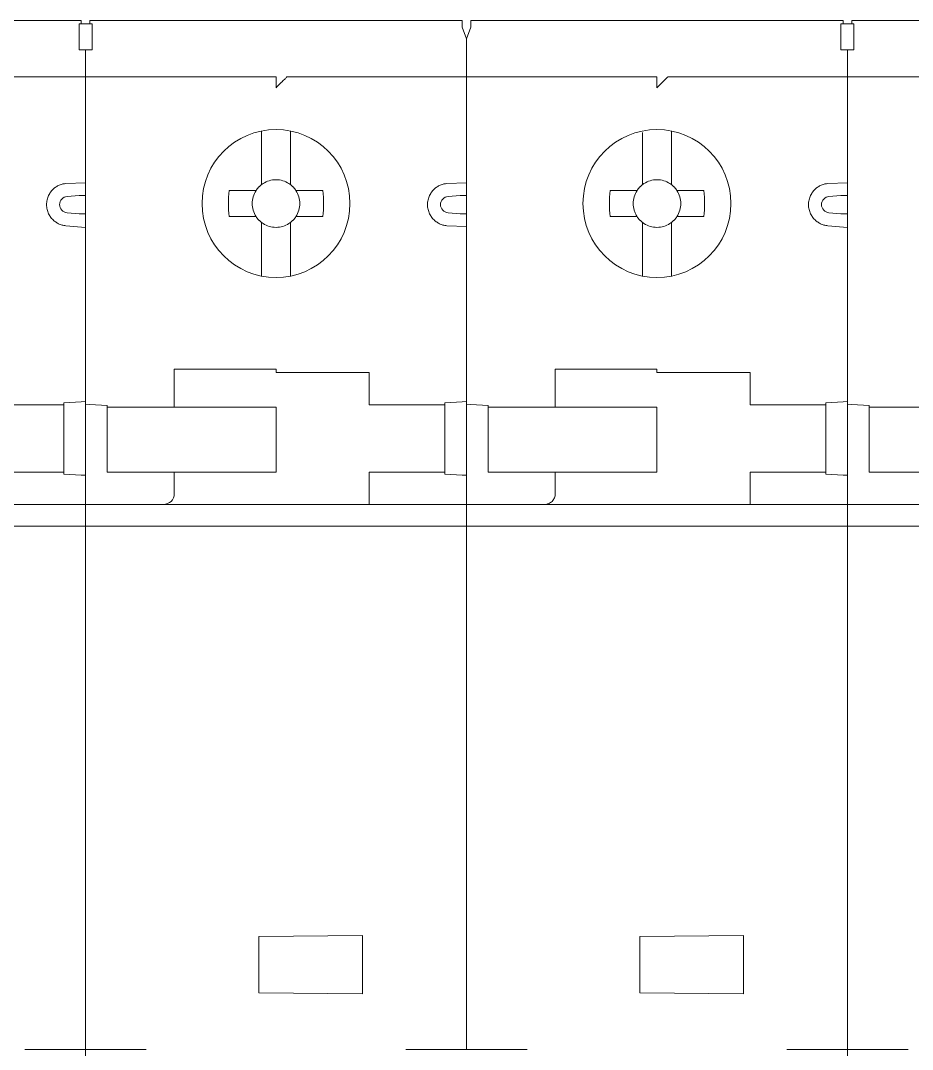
# Model space of a CAD drawing. Header units: millimetres. Extents: x 1359 to 3577, y 1336 to 3557.
# Drawn here: x 1761.47 to 1802.67, y 2964.79 to 3012.31 of the extents above; entities that cross this region are included whole.
import ezdxf

# ---------------------------------------------------------------- set-up
doc = ezdxf.new("R2010")
doc.units = ezdxf.units.MM
doc.layers.add('000-PI-Oprema', color=30, linetype='Continuous', lineweight=5)

msp = doc.modelspace()

# ---------------------------------------------------------------- linework, layer by layer
at = {"layer": '000-PI-Oprema', "color": 0, "lineweight": 0}
for p, q in [((1759.491, 3012.306), (1764.271, 3012.306)), ((1764.171, 3012.156), (1764.271, 3012.156)), ((1764.271, 3012.156), (1764.671, 3012.156)), ((1764.671, 3012.306), (1769.471, 3012.306)), ((1764.671, 3012.156), (1764.771, 3012.156)), ((1769.471, 3012.306), (1777.091, 3012.306)), ((1777.091, 3012.306), (1781.871, 3012.306)), ((1782.271, 3012.306), (1787.071, 3012.306)), ((1787.071, 3012.306), (1794.691, 3012.306)), ((1794.691, 3012.306), (1799.471, 3012.306)), ((1799.371, 3012.156), (1799.471, 3012.156)), ((1799.471, 3012.156), (1799.871, 3012.156)), ((1799.871, 3012.306), (1804.671, 3012.306)), ((1799.871, 3012.156), (1799.971, 3012.156)), ((1782.071, 3011.456), (1781.871, 3012.006)), ((1782.271, 3012.006), (1782.071, 3011.456)), ((1764.171, 3010.956), (1764.171, 3011.256)), ((1764.771, 3010.956), (1764.771, 3011.256)), ((1782.071, 3011.456), (1782.071, 3008.856)), ((1782.071, 3011.456), (1782.071, 3008.856)), ((1799.371, 3010.956), (1799.371, 3011.256)), ((1799.971, 3010.956), (1799.971, 3011.256)), ((1764.771, 3010.956), (1764.171, 3010.956)), ((1764.471, 3010.956), (1764.471, 3005.136)), ((1799.971, 3010.956), (1799.371, 3010.956)), ((1799.671, 3010.956), (1799.671, 3005.136)), ((1756.171, 3009.706), (1764.271, 3009.706)), ((1764.271, 3009.706), (1773.271, 3009.706)), ((1773.771, 3009.706), (1782.071, 3009.706)), ((1790.871, 3009.706), (1782.071, 3009.706)), ((1791.371, 3009.706), (1799.471, 3009.706)), ((1799.471, 3009.706), (1808.471, 3009.706)), ((1782.071, 3008.856), (1782.071, 3005.136)), ((1782.071, 3008.856), (1782.071, 2994.585)), ((1772.596, 3007.207), (1772.596, 3007.132)), ((1772.596, 3007.132), (1772.596, 3005.013)), ((1773.946, 3007.132), (1773.946, 3007.207)), ((1773.946, 3005.013), (1773.946, 3007.132)), ((1790.196, 3007.132), (1790.196, 3005.013)), ((1791.546, 3007.132), (1791.546, 3007.207)), ((1791.546, 3005.013), (1791.546, 3007.132)), ((1764.471, 3002.476), (1764.471, 3005.136)), ((1772.596, 3004.725), (1772.596, 3005.013)), ((1773.946, 3004.725), (1773.946, 3005.013)), ((1790.196, 3004.725), (1790.196, 3005.013)), ((1791.546, 3004.725), (1791.546, 3005.013)), ((1799.671, 3002.476), (1799.671, 3005.136)), ((1764.471, 3004.819), (1763.565, 3004.781)), ((1782.071, 3004.819), (1781.165, 3004.781)), ((1782.071, 3004.506), (1782.066, 3004.493)), ((1799.671, 3004.819), (1798.765, 3004.781)), ((1764.171, 3004.232), (1763.617, 3004.184)), ((1771.107, 3004.456), (1771.965, 3004.456)), ((1774.577, 3004.456), (1775.435, 3004.456)), ((1781.771, 3004.232), (1781.217, 3004.184)), ((1782.071, 3004.232), (1782.071, 3003.38)), ((1788.707, 3004.456), (1789.565, 3004.456)), ((1792.177, 3004.456), (1793.035, 3004.456)), ((1799.371, 3004.232), (1798.817, 3004.184)), ((1764.171, 3003.38), (1763.617, 3003.429)), ((1771.107, 3003.256), (1771.965, 3003.256)), ((1775.435, 3003.256), (1774.577, 3003.256)), ((1781.771, 3003.38), (1781.217, 3003.429)), ((1788.707, 3003.256), (1789.565, 3003.256)), ((1793.035, 3003.256), (1792.177, 3003.256)), ((1799.371, 3003.38), (1798.817, 3003.429)), ((1763.565, 3002.831), (1764.471, 3002.752)), ((1772.596, 3002.7), (1772.596, 3002.988)), ((1772.596, 3002.7), (1772.596, 3000.58)), ((1773.946, 3002.7), (1773.946, 3002.988)), ((1773.946, 3000.58), (1773.946, 3002.7)), ((1781.165, 3002.831), (1782.071, 3002.793)), ((1790.196, 3002.7), (1790.196, 3002.988)), ((1790.196, 3002.7), (1790.196, 3000.58)), ((1791.546, 3002.7), (1791.546, 3002.988)), ((1791.546, 3000.58), (1791.546, 3002.7)), ((1798.765, 3002.831), (1799.671, 3002.752)), ((1764.471, 3002.476), (1764.471, 2994.709)), ((1782.071, 3002.476), (1782.071, 2994.709)), ((1799.671, 3002.476), (1799.671, 2994.709)), ((1772.596, 3000.58), (1772.596, 3000.506)), ((1773.946, 3000.506), (1773.946, 3000.58)), ((1790.196, 3000.58), (1790.196, 3000.506)), ((1791.546, 3000.506), (1791.546, 3000.58)), ((1782.071, 2998.556), (1782.066, 2998.561)), ((1782.076, 2998.356), (1782.071, 2998.356)), ((1773.271, 2996.206), (1768.571, 2996.206)), ((1768.571, 2994.456), (1768.571, 2996.206)), ((1773.271, 2996.056), (1773.271, 2996.206)), ((1777.571, 2996.056), (1773.271, 2996.056)), ((1777.571, 2994.556), (1777.571, 2996.056)), ((1786.171, 2996.206), (1790.871, 2996.206)), ((1786.171, 2994.456), (1786.171, 2996.206)), ((1790.871, 2996.206), (1790.871, 2996.056)), ((1790.871, 2996.056), (1795.171, 2996.056)), ((1795.171, 2996.056), (1795.171, 2994.556)), ((1760.371, 2994.556), (1763.471, 2994.556)), ((1763.471, 2994.656), (1764.271, 2994.698)), ((1763.471, 2994.556), (1763.471, 2994.656)), ((1763.471, 2991.456), (1763.471, 2994.556)), ((1764.271, 2994.698), (1764.471, 2994.709)), ((1764.471, 2994.709), (1764.471, 2994.585)), ((1764.471, 2994.585), (1764.671, 2994.574)), ((1764.471, 2994.556), (1764.471, 2994.585)), ((1764.471, 2994.556), (1764.471, 2991.304)), ((1764.671, 2994.574), (1765.471, 2994.532)), ((1765.471, 2994.532), (1765.471, 2994.456)), ((1777.971, 2994.556), (1777.571, 2994.556)), ((1781.071, 2994.556), (1777.971, 2994.556)), ((1781.871, 2994.698), (1781.071, 2994.656)), ((1781.071, 2994.556), (1781.071, 2994.656)), ((1781.071, 2991.456), (1781.071, 2994.556)), ((1782.071, 2994.709), (1781.871, 2994.698)), ((1782.071, 2994.709), (1782.071, 2991.304)), ((1782.271, 2994.574), (1782.071, 2994.585)), ((1782.071, 2990.38), (1782.071, 2994.556)), ((1782.271, 2994.574), (1783.071, 2994.532)), ((1783.071, 2994.532), (1783.071, 2994.456)), ((1795.571, 2994.556), (1795.171, 2994.556)), ((1795.571, 2994.556), (1798.671, 2994.556)), ((1798.671, 2994.656), (1799.471, 2994.698)), ((1798.671, 2994.556), (1798.671, 2994.656)), ((1798.671, 2991.456), (1798.671, 2994.556)), ((1799.471, 2994.698), (1799.671, 2994.709)), ((1799.671, 2994.709), (1799.671, 2994.585)), ((1799.671, 2994.585), (1799.871, 2994.574)), ((1799.671, 2994.556), (1799.671, 2994.585)), ((1799.671, 2994.556), (1799.671, 2991.304)), ((1799.871, 2994.574), (1800.671, 2994.532)), ((1800.671, 2994.532), (1800.671, 2994.456)), ((1765.471, 2994.456), (1768.571, 2994.456)), ((1765.471, 2994.456), (1765.471, 2991.456)), ((1768.571, 2994.456), (1768.971, 2994.456)), ((1768.971, 2994.456), (1773.271, 2994.456)), ((1773.271, 2994.456), (1773.271, 2991.456)), ((1783.071, 2994.456), (1786.171, 2994.456)), ((1783.071, 2994.456), (1783.071, 2991.456)), ((1786.171, 2994.456), (1786.571, 2994.456)), ((1786.571, 2994.456), (1790.871, 2994.456)), ((1790.871, 2994.456), (1790.871, 2991.456)), ((1800.671, 2994.456), (1803.771, 2994.456)), ((1800.671, 2994.456), (1800.671, 2991.456)), ((1782.071, 2993.756), (1782.076, 2993.756)), ((1782.066, 2993.551), (1782.071, 2993.556)), ((1763.471, 2991.456), (1760.371, 2991.456)), ((1763.471, 2991.356), (1763.471, 2991.456)), ((1763.471, 2991.356), (1764.271, 2991.314)), ((1764.271, 2991.314), (1764.471, 2991.304)), ((1764.471, 2990.38), (1764.471, 2991.304)), ((1768.571, 2991.456), (1765.471, 2991.456)), ((1768.571, 2991.456), (1768.971, 2991.456)), ((1768.571, 2991.456), (1768.571, 2990.456)), ((1773.271, 2991.456), (1768.971, 2991.456)), ((1777.571, 2991.456), (1777.971, 2991.456)), ((1777.571, 2991.456), (1777.571, 2989.956)), ((1781.071, 2991.456), (1777.971, 2991.456)), ((1781.071, 2991.356), (1781.071, 2991.456)), ((1781.871, 2991.314), (1781.071, 2991.356)), ((1781.871, 2991.314), (1782.071, 2991.304)), ((1782.071, 2991.304), (1782.071, 2989.106)), ((1783.071, 2991.456), (1786.171, 2991.456)), ((1786.571, 2991.456), (1786.171, 2991.456)), ((1786.171, 2991.456), (1786.171, 2990.456)), ((1790.871, 2991.456), (1786.571, 2991.456)), ((1795.171, 2991.456), (1795.571, 2991.456)), ((1795.171, 2989.956), (1795.171, 2991.456)), ((1798.671, 2991.456), (1795.571, 2991.456)), ((1798.671, 2991.356), (1798.671, 2991.456)), ((1798.671, 2991.356), (1799.471, 2991.314)), ((1799.471, 2991.314), (1799.671, 2991.304)), ((1799.671, 2990.38), (1799.671, 2991.304)), ((1803.771, 2991.456), (1800.671, 2991.456)), ((1764.471, 2990.38), (1764.471, 2989.106)), ((1782.071, 2989.106), (1782.071, 2990.38)), ((1799.671, 2990.38), (1799.671, 2989.106)), ((1746.871, 2989.956), (1764.471, 2989.956)), ((1782.071, 2989.956), (1764.471, 2989.956)), ((1782.071, 2989.956), (1799.671, 2989.956)), ((1817.271, 2989.956), (1799.671, 2989.956)), ((1764.271, 2988.956), (1746.871, 2988.956)), ((1764.471, 2988.956), (1764.271, 2988.956)), ((1764.471, 2989.106), (1764.471, 2988.956)), ((1781.871, 2988.956), (1764.471, 2988.961)), ((1764.471, 2988.956), (1764.471, 2964.789)), ((1781.871, 2988.956), (1782.071, 2988.956)), ((1782.071, 2989.106), (1782.071, 2964.939)), ((1782.071, 2964.789), (1782.071, 2989.106)), ((1799.471, 2988.956), (1782.071, 2988.956)), ((1799.671, 2988.956), (1799.471, 2988.956)), ((1799.671, 2989.106), (1799.671, 2988.956)), ((1817.071, 2988.956), (1799.671, 2988.961)), ((1799.671, 2988.956), (1799.671, 2964.789)), ((1782.071, 2984.256), (1782.076, 2984.256)), ((1782.066, 2984.051), (1782.071, 2984.056)), ((1782.071, 2982.506), (1782.066, 2982.506)), ((1782.071, 2981.906), (1782.066, 2981.911)), ((1782.076, 2981.911), (1782.071, 2981.906)), ((1782.071, 2974.804), (1782.069, 2974.809)), ((1782.071, 2974.506), (1782.076, 2974.501)), ((1782.066, 2973.17), (1782.071, 2973.156)), ((1782.071, 2973.256), (1782.076, 2973.27)), ((1772.471, 2970.006), (1777.271, 2970.048)), ((1772.471, 2967.406), (1772.471, 2970.006)), ((1777.271, 2970.048), (1777.271, 2967.364)), ((1790.071, 2970.006), (1794.871, 2970.048)), ((1790.071, 2967.406), (1790.071, 2970.006)), ((1794.871, 2970.048), (1794.871, 2967.364)), ((1777.271, 2967.364), (1772.471, 2967.406)), ((1794.871, 2967.364), (1790.071, 2967.406)), ((1761.671, 2964.789), (1764.271, 2964.789)), ((1764.471, 2964.789), (1764.271, 2964.789)), ((1764.471, 2964.789), (1764.471, 2963.547)), ((1764.671, 2964.789), (1764.471, 2964.789)), ((1764.671, 2964.789), (1767.271, 2964.789)), ((1779.271, 2964.789), (1781.871, 2964.789)), ((1781.871, 2964.789), (1782.071, 2964.789)), ((1782.271, 2964.789), (1782.071, 2964.789)), ((1782.271, 2964.789), (1784.871, 2964.789)), ((1796.871, 2964.789), (1799.471, 2964.789)), ((1799.671, 2964.789), (1799.471, 2964.789)), ((1799.671, 2964.789), (1799.671, 2963.547)), ((1799.871, 2964.789), (1799.671, 2964.789)), ((1799.871, 2964.789), (1802.471, 2964.789))]:
    msp.add_line(p, q, dxfattribs=at)
for centre in [(1773.271, 3003.856), (1790.871, 3003.856)]:
    msp.add_circle(centre, 3.418, dxfattribs=at)
for centre, radius, start, end in [((1773.271, 3003.856), 1.1, 136.9319, 146.9443), ((1773.271, 3003.856), 1.1, 135, 136.9319), ((1773.271, 3003.856), 1.1, 123.0557, 133.0681), ((1773.271, 3003.856), 1.1, 46.9319, 56.9443), ((1773.271, 3003.856), 1.1, 45, 46.9319), ((1773.271, 3003.856), 1.1, 43.0681, 45), ((1773.271, 3003.856), 1.1, 33.0557, 43.0681), ((1790.871, 3003.856), 1.1, 136.9319, 146.9443), ((1790.871, 3003.856), 1.1, 135, 136.9319), ((1790.871, 3003.856), 1.1, 123.0557, 133.0681), ((1790.871, 3003.856), 1.1, 46.9319, 56.9443), ((1790.871, 3003.856), 1.1, 45, 46.9319), ((1790.871, 3003.856), 1.1, 43.0681, 45), ((1790.871, 3003.856), 1.1, 33.0557, 43.0681), ((1773.271, 3003.856), 1.1, 213.0557, 223.0681), ((1773.271, 3003.856), 1.1, 313.0681, 315), ((1773.271, 3003.856), 1.1, 315, 316.9319), ((1773.271, 3003.856), 1.1, 316.9319, 326.9443), ((1790.871, 3003.856), 1.1, 213.0557, 223.0681), ((1790.871, 3003.856), 1.1, 313.0681, 315), ((1790.871, 3003.856), 1.1, 315, 316.9319), ((1790.871, 3003.856), 1.1, 316.9319, 326.9443), ((1773.271, 3003.856), 1.1, 226.9319, 236.9443), ((1773.271, 3003.856), 1.1, 303.0557, 313.0681), ((1790.871, 3003.856), 1.1, 226.9319, 236.9443), ((1790.871, 3003.856), 1.1, 303.0557, 313.0681), ((1768.071, 2990.456), 0.5, 270, 0)]:
    msp.add_arc(centre, radius, start, end, dxfattribs=at)
for points, knots in [([(1764.171, 3012.156), (1764.171, 3012.137), (1764.171, 3012.083), (1764.171, 3011.968), (1764.171, 3011.809), (1764.171, 3011.632), (1764.171, 3011.445), (1764.171, 3011.319), (1764.171, 3011.256)], [0.287427, 0.287427, 0.287427, 0.287427, 0.3699948, 0.5001298, 0.629921, 0.7600558, 0.879771, 1, 1, 1, 1]), ([(1764.271, 3012.156), (1764.271, 3012.157), (1764.271, 3012.213), (1764.271, 3012.281), (1764.271, 3012.298), (1764.271, 3012.306)], [0, 0, 0, 0, 0.010834, 0.505413, 1, 1, 1, 1]), ([(1764.671, 3012.306), (1764.671, 3012.298), (1764.671, 3012.281), (1764.671, 3012.213), (1764.671, 3012.157), (1764.671, 3012.156)], [0, 0, 0, 0, 0.494587, 0.989166, 1, 1, 1, 1]), ([(1764.771, 3012.156), (1764.771, 3012.108), (1764.771, 3012.043), (1764.771, 3011.778), (1764.771, 3011.518), (1764.771, 3011.256)], [0.2858647, 0.2858647, 0.2858647, 0.2858647, 0.5, 0.5, 1, 1, 1, 1]), ([(1781.871, 3012.006), (1781.871, 3012.063), (1781.871, 3012.116), (1781.871, 3012.252), (1781.871, 3012.306), (1781.871, 3012.306)], [0.262243, 0.262243, 0.262243, 0.262243, 0.5, 0.5, 1, 1, 1, 1]), ([(1782.271, 3012.006), (1782.271, 3012.032), (1782.271, 3012.087), (1782.271, 3012.162), (1782.271, 3012.227), (1782.271, 3012.273), (1782.271, 3012.301), (1782.271, 3012.304), (1782.271, 3012.306)], [0.2613825, 0.2613825, 0.2613825, 0.2613825, 0.3685854, 0.5000663, 0.6285535, 0.7600358, 0.8779631, 1, 1, 1, 1]), ([(1799.371, 3012.156), (1799.371, 3012.137), (1799.371, 3012.083), (1799.371, 3011.968), (1799.371, 3011.809), (1799.371, 3011.632), (1799.371, 3011.445), (1799.371, 3011.319), (1799.371, 3011.256)], [0.287427, 0.287427, 0.287427, 0.287427, 0.3699948, 0.5001298, 0.629921, 0.7600558, 0.879771, 1, 1, 1, 1]), ([(1799.471, 3012.156), (1799.471, 3012.157), (1799.471, 3012.213), (1799.471, 3012.281), (1799.471, 3012.298), (1799.471, 3012.306)], [0, 0, 0, 0, 0.010834, 0.505413, 1, 1, 1, 1]), ([(1799.871, 3012.306), (1799.871, 3012.298), (1799.871, 3012.281), (1799.871, 3012.213), (1799.871, 3012.157), (1799.871, 3012.156)], [0, 0, 0, 0, 0.494587, 0.989166, 1, 1, 1, 1]), ([(1799.971, 3012.156), (1799.971, 3012.108), (1799.971, 3012.043), (1799.971, 3011.778), (1799.971, 3011.518), (1799.971, 3011.256)], [0.2858647, 0.2858647, 0.2858647, 0.2858647, 0.5, 0.5, 1, 1, 1, 1]), ([(1773.271, 3009.206), (1773.271, 3009.337), (1773.271, 3009.467), (1773.271, 3009.652), (1773.271, 3009.706), (1773.271, 3009.706)], [0, 0, 0, 0, 0.5, 0.5, 1, 1, 1, 1]), ([(1773.271, 3009.206), (1773.293, 3009.228), (1773.337, 3009.271), (1773.401, 3009.336), (1773.472, 3009.407), (1773.549, 3009.484), (1773.625, 3009.56), (1773.688, 3009.623), (1773.735, 3009.67), (1773.766, 3009.701), (1773.769, 3009.704), (1773.771, 3009.706)], [0, 0, 0, 0, 0.097283, 0.192791, 0.287384, 0.42418, 0.554334, 0.675821, 0.789691, 0.896334, 1, 1, 1, 1]), ([(1790.871, 3009.706), (1790.871, 3009.705), (1790.871, 3009.704), (1790.871, 3009.691), (1790.871, 3009.669), (1790.871, 3009.627), (1790.871, 3009.563), (1790.871, 3009.483), (1790.871, 3009.395), (1790.871, 3009.301), (1790.871, 3009.238), (1790.871, 3009.206)], [0, 0, 0, 0, 0.080758, 0.160392, 0.240099, 0.368585, 0.500066, 0.628554, 0.760036, 0.877963, 1, 1, 1, 1]), ([(1791.371, 3009.706), (1791.371, 3009.706), (1791.369, 3009.705), (1791.36, 3009.695), (1791.345, 3009.681), (1791.324, 3009.659), (1791.297, 3009.632), (1791.264, 3009.599), (1791.217, 3009.552), (1791.15, 3009.485), (1791.069, 3009.403), (1790.974, 3009.309), (1790.909, 3009.244), (1790.871, 3009.206)], [0, 0, 0, 0, 0.056117, 0.113833, 0.173777, 0.236509, 0.302522, 0.372235, 0.446007, 0.56933, 0.712859, 0.83153, 1, 1, 1, 1]), ([(1782.071, 3005.135), (1782.071, 3005.135), (1782.071, 3005.133), (1782.071, 3005.12), (1782.071, 3005.098), (1782.071, 3005.059), (1782.071, 3004.989), (1782.071, 3004.876), (1782.071, 3004.738), (1782.071, 3004.581), (1782.071, 3004.41), (1782.071, 3004.291), (1782.071, 3004.232)], [0, 0, 0, 0, 0.062572, 0.124512, 0.186422, 0.248903, 0.373491, 0.498598, 0.623567, 0.749199, 0.874318, 1, 1, 1, 1]), ([(1763.565, 3002.831), (1763.534, 3002.835), (1763.474, 3002.842), (1763.385, 3002.863), (1763.274, 3002.899), (1763.145, 3002.962), (1763, 3003.067), (1762.868, 3003.206), (1762.759, 3003.383), (1762.687, 3003.586), (1762.663, 3003.806), (1762.687, 3004.027), (1762.759, 3004.229), (1762.868, 3004.407), (1762.999, 3004.545), (1763.145, 3004.651), (1763.288, 3004.719), (1763.429, 3004.764), (1763.519, 3004.775), (1763.565, 3004.781)], [0, 0, 0, 0, 0.031513, 0.062833, 0.094232, 0.152293, 0.210532, 0.279327, 0.348301, 0.424071, 0.50002, 0.57579, 0.651739, 0.720534, 0.789508, 0.84757, 0.905809, 0.95275, 1, 1, 1, 1]), ([(1773.871, 3004.778), (1773.694, 3004.894), (1773.483, 3004.956), (1773.06, 3004.956), (1772.849, 3004.894), (1772.671, 3004.778)], [0, 0, 0, 0, 0.5, 0.5, 1, 1, 1, 1]), ([(1781.165, 3002.831), (1781.134, 3002.835), (1781.074, 3002.842), (1780.985, 3002.863), (1780.874, 3002.899), (1780.745, 3002.962), (1780.6, 3003.067), (1780.468, 3003.206), (1780.359, 3003.383), (1780.287, 3003.586), (1780.263, 3003.806), (1780.287, 3004.027), (1780.359, 3004.229), (1780.468, 3004.407), (1780.599, 3004.545), (1780.745, 3004.651), (1780.888, 3004.719), (1781.029, 3004.764), (1781.119, 3004.775), (1781.165, 3004.781)], [0, 0, 0, 0, 0.031513, 0.062833, 0.094232, 0.152293, 0.210532, 0.279327, 0.348301, 0.424071, 0.50002, 0.57579, 0.651739, 0.720534, 0.789508, 0.84757, 0.905809, 0.95275, 1, 1, 1, 1]), ([(1791.471, 3004.778), (1791.294, 3004.894), (1791.083, 3004.956), (1790.66, 3004.956), (1790.449, 3004.894), (1790.271, 3004.778)], [0, 0, 0, 0, 0.5, 0.5, 1, 1, 1, 1]), ([(1798.765, 3002.831), (1798.734, 3002.835), (1798.674, 3002.842), (1798.585, 3002.863), (1798.474, 3002.899), (1798.345, 3002.962), (1798.2, 3003.067), (1798.068, 3003.206), (1797.959, 3003.383), (1797.887, 3003.586), (1797.863, 3003.806), (1797.887, 3004.027), (1797.959, 3004.229), (1798.068, 3004.407), (1798.199, 3004.545), (1798.345, 3004.651), (1798.488, 3004.719), (1798.629, 3004.764), (1798.719, 3004.775), (1798.765, 3004.781)], [0, 0, 0, 0, 0.031513, 0.062833, 0.094232, 0.152293, 0.210532, 0.279327, 0.348301, 0.424071, 0.50002, 0.57579, 0.651739, 0.720534, 0.789508, 0.84757, 0.905809, 0.95275, 1, 1, 1, 1]), ([(1763.617, 3003.429), (1763.524, 3003.437), (1763.434, 3003.481), (1763.308, 3003.619), (1763.271, 3003.713), (1763.271, 3003.9), (1763.308, 3003.993), (1763.434, 3004.131), (1763.524, 3004.175), (1763.617, 3004.184)], [0, 0, 0, 0, 0.25, 0.25, 0.5, 0.5, 0.75, 0.75, 1, 1, 1, 1]), ([(1764.471, 3004.232), (1764.471, 3004.232), (1764.439, 3004.232), (1764.328, 3004.232), (1764.25, 3004.232), (1764.171, 3004.232)], [0, 0, 0, 0, 0.5, 0.5, 1, 1, 1, 1]), ([(1771.107, 3004.456), (1771.083, 3004.257), (1771.059, 3003.856), (1771.083, 3003.455), (1771.108, 3003.256), (1771.107, 3003.256)], [0, 0, 0, 0, 0.5, 1, 1.000008, 1.000008, 1.000008, 1.000008]), ([(1774.577, 3004.456), (1774.51, 3004.456), (1774.385, 3004.456), (1774.254, 3004.456), (1774.193, 3004.456)], [0, 0, 0, 0, 0.54278, 1, 1, 1, 1]), ([(1781.217, 3003.429), (1781.124, 3003.437), (1781.034, 3003.481), (1780.908, 3003.619), (1780.871, 3003.713), (1780.871, 3003.9), (1780.908, 3003.993), (1781.034, 3004.131), (1781.124, 3004.175), (1781.217, 3004.184)], [0, 0, 0, 0, 0.25, 0.25, 0.5, 0.5, 0.75, 0.75, 1, 1, 1, 1]), ([(1782.071, 3004.232), (1782.071, 3004.232), (1782.039, 3004.232), (1781.928, 3004.232), (1781.85, 3004.232), (1781.771, 3004.232)], [0, 0, 0, 0, 0.5, 0.5, 1, 1, 1, 1]), ([(1788.707, 3004.456), (1788.683, 3004.257), (1788.659, 3003.856), (1788.683, 3003.455), (1788.708, 3003.256), (1788.707, 3003.256)], [-0.000008, -0.000008, -0.000008, -0.000008, 0.499992, 0.999992, 1, 1, 1, 1]), ([(1792.177, 3004.456), (1792.11, 3004.456), (1791.985, 3004.456), (1791.854, 3004.456), (1791.793, 3004.456)], [0, 0, 0, 0, 0.54278, 1, 1, 1, 1]), ([(1798.817, 3003.429), (1798.724, 3003.437), (1798.634, 3003.481), (1798.508, 3003.619), (1798.471, 3003.713), (1798.471, 3003.9), (1798.508, 3003.993), (1798.634, 3004.131), (1798.724, 3004.175), (1798.817, 3004.184)], [0, 0, 0, 0, 0.25, 0.25, 0.5, 0.5, 0.75, 0.75, 1, 1, 1, 1]), ([(1799.671, 3004.232), (1799.671, 3004.232), (1799.639, 3004.232), (1799.528, 3004.232), (1799.45, 3004.232), (1799.371, 3004.232)], [0, 0, 0, 0, 0.5, 0.5, 1, 1, 1, 1]), ([(1772.349, 3003.256), (1772.349, 3003.256), (1772.234, 3003.434), (1772.171, 3003.645), (1772.171, 3003.856)], [0, 0, 0, 0, 0.0000079, 0.5000079, 0.5000079, 0.5000079, 0.5000079]), ([(1789.949, 3003.256), (1789.951, 3003.258), (1789.949, 3003.256), (1789.949, 3003.257), (1789.949, 3003.257), (1789.949, 3003.257), (1789.949, 3003.258), (1789.948, 3003.259), (1789.946, 3003.261), (1789.943, 3003.266), (1789.937, 3003.276), (1789.925, 3003.296), (1789.902, 3003.336), (1789.86, 3003.418), (1789.795, 3003.592), (1789.771, 3003.751), (1789.771, 3003.856)], [0, 0, 0, 0, 0.000244, 0.000244, 0.000488, 0.000977, 0.001953, 0.003906, 0.007813, 0.015625, 0.03125, 0.0625, 0.125, 0.25, 0.5, 1, 1, 1, 1]), ([(1764.471, 3003.38), (1764.471, 3003.38), (1764.442, 3003.38), (1764.325, 3003.38), (1764.242, 3003.38), (1764.171, 3003.38)], [0, 0, 0, 0, 0.5, 0.5, 1, 1, 1, 1]), ([(1771.965, 3003.256), (1772.033, 3003.256), (1772.157, 3003.256), (1772.289, 3003.256), (1772.349, 3003.256)], [0, 0, 0, 0, 0.54278, 1, 1, 1, 1]), ([(1774.577, 3003.256), (1774.51, 3003.256), (1774.386, 3003.256), (1774.254, 3003.256), (1774.193, 3003.256)], [0, 0, 0, 0, 0.540007, 1, 1, 1, 1]), ([(1782.071, 3003.38), (1782.071, 3003.38), (1782.042, 3003.38), (1781.925, 3003.38), (1781.842, 3003.38), (1781.771, 3003.38)], [0, 0, 0, 0, 0.5, 0.5, 1, 1, 1, 1]), ([(1782.071, 3003.38), (1782.071, 3003.351), (1782.071, 3003.291), (1782.071, 3003.204), (1782.071, 3003.117), (1782.071, 3003.006), (1782.071, 3002.874), (1782.071, 3002.737), (1782.071, 3002.623), (1782.071, 3002.541), (1782.071, 3002.487), (1782.071, 3002.48), (1782.071, 3002.477)], [0, 0, 0, 0, 0.06314, 0.125631, 0.188079, 0.251095, 0.376332, 0.501694, 0.62641, 0.751388, 0.875439, 1, 1, 1, 1]), ([(1789.565, 3003.256), (1789.633, 3003.256), (1789.757, 3003.256), (1789.889, 3003.256), (1789.949, 3003.256)], [0, 0, 0, 0, 0.54278, 1, 1, 1, 1]), ([(1792.177, 3003.256), (1792.11, 3003.256), (1791.986, 3003.256), (1791.854, 3003.256), (1791.793, 3003.256)], [0, 0, 0, 0, 0.540007, 1, 1, 1, 1]), ([(1799.671, 3003.38), (1799.671, 3003.38), (1799.642, 3003.38), (1799.525, 3003.38), (1799.442, 3003.38), (1799.371, 3003.38)], [0, 0, 0, 0, 0.5, 0.5, 1, 1, 1, 1]), ([(1772.671, 3002.934), (1772.849, 3002.819), (1773.06, 3002.756), (1773.483, 3002.756), (1773.694, 3002.819), (1773.871, 3002.934)], [0, 0, 0, 0, 0.5, 0.5, 1, 1, 1, 1]), ([(1790.271, 3002.934), (1790.449, 3002.819), (1790.66, 3002.756), (1791.083, 3002.756), (1791.294, 3002.819), (1791.471, 3002.934)], [0, 0, 0, 0, 0.5, 0.5, 1, 1, 1, 1]), ([(1785.671, 2989.956), (1785.692, 2989.957), (1785.729, 2989.958), (1785.782, 2989.968), (1785.825, 2989.98), (1785.882, 2990.001), (1785.95, 2990.037), (1786.027, 2990.1), (1786.089, 2990.176), (1786.136, 2990.265), (1786.166, 2990.36), (1786.169, 2990.425), (1786.171, 2990.456)], [0, 0, 0, 0, 0.090538, 0.168629, 0.234274, 0.28748, 0.430983, 0.554467, 0.680811, 0.79553, 0.900937, 1, 1, 1, 1]), ([(1764.471, 2989.056), (1764.471, 2989.052), (1764.471, 2989.046), (1764.471, 2988.978), (1764.471, 2988.961)], [0, 0, 0, 0, 0.751055, 1, 1, 1, 1]), ([(1782.071, 2989.106), (1782.071, 2989.105), (1782.071, 2989.103), (1782.071, 2989.088), (1782.071, 2989.06), (1782.071, 2989.016), (1782.071, 2988.976), (1782.071, 2988.956)], [0, 0, 0, 0, 0.169382, 0.332374, 0.500748, 0.7482, 1, 1, 1, 1]), ([(1799.671, 2989.056), (1799.671, 2989.052), (1799.671, 2989.046), (1799.671, 2988.978), (1799.671, 2988.961)], [0, 0, 0, 0, 0.751055, 1, 1, 1, 1])]:
    msp.add_open_spline(points, degree=3, knots=knots, dxfattribs=at)
for points in [[(1772.493, 3004.634), (1772.502, 3004.643), (1772.511, 3004.651), (1772.52, 3004.66)], [(1790.093, 3004.634), (1790.102, 3004.643), (1790.111, 3004.651), (1790.12, 3004.66)], [(1772.349, 3004.456), (1772.215, 3004.456), (1772.089, 3004.456), (1771.965, 3004.456)], [(1772.171, 3003.856), (1772.171, 3004.068), (1772.234, 3004.279), (1772.349, 3004.456)], [(1774.371, 3003.856), (1774.371, 3004.068), (1774.309, 3004.279), (1774.193, 3004.456)], [(1775.435, 3003.256), (1775.483, 3003.654), (1775.483, 3004.058), (1775.435, 3004.456)], [(1789.949, 3004.456), (1789.815, 3004.456), (1789.689, 3004.456), (1789.565, 3004.456)], [(1789.771, 3003.856), (1789.771, 3004.068), (1789.834, 3004.279), (1789.949, 3004.456)], [(1791.971, 3003.856), (1791.971, 3004.068), (1791.909, 3004.279), (1791.793, 3004.456)], [(1793.035, 3003.256), (1793.083, 3003.654), (1793.083, 3004.058), (1793.035, 3004.456)], [(1774.193, 3003.256), (1774.309, 3003.434), (1774.371, 3003.645), (1774.371, 3003.856)], [(1791.793, 3003.256), (1791.909, 3003.434), (1791.971, 3003.645), (1791.971, 3003.856)], [(1772.493, 3003.078), (1772.485, 3003.087), (1772.476, 3003.096), (1772.468, 3003.105)], [(1772.52, 3003.053), (1772.511, 3003.061), (1772.502, 3003.07), (1772.493, 3003.078)], [(1790.093, 3003.078), (1790.085, 3003.087), (1790.076, 3003.096), (1790.068, 3003.105)], [(1790.12, 3003.053), (1790.111, 3003.061), (1790.102, 3003.07), (1790.093, 3003.078)]]:
    msp.add_open_spline(points, degree=3, dxfattribs=at)

doc.saveas('drawing.dxf')
